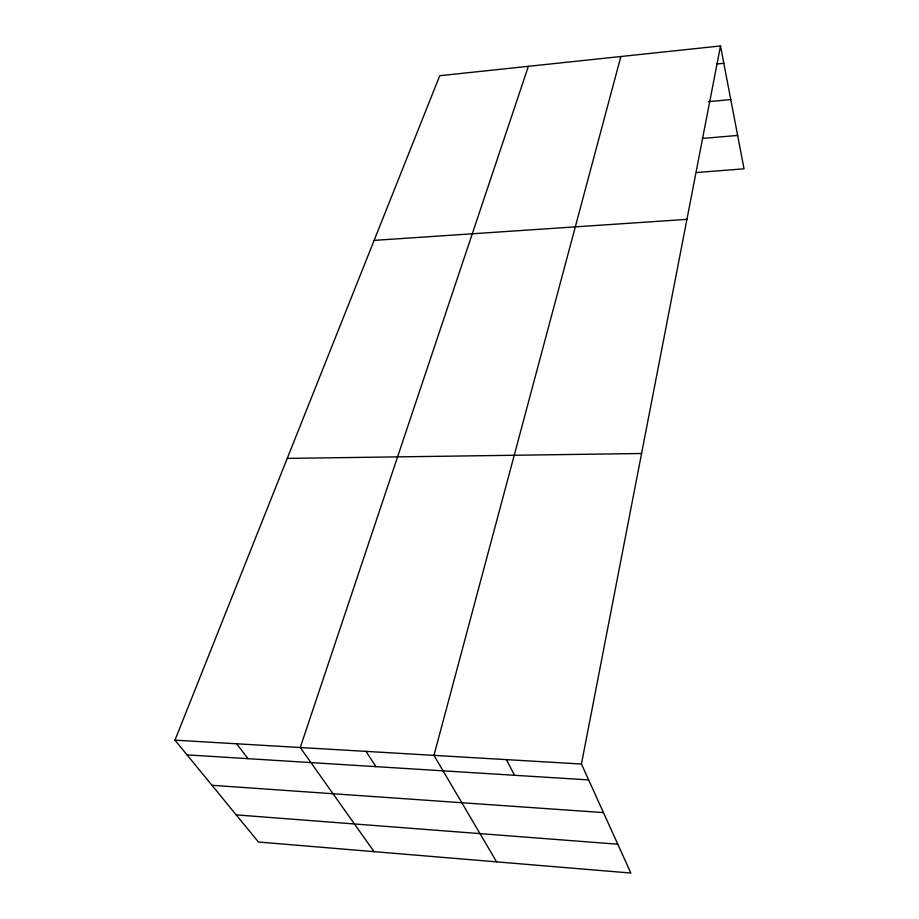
<?xml version="1.0" encoding="UTF-8"?>
<svg xmlns="http://www.w3.org/2000/svg" width="919" height="919" viewBox="0 0 919 919"><rect width="100%" height="100%" fill="white"/><g stroke="black" fill="none" stroke-linecap="round" stroke-linejoin="round"><path stroke-width="1.38" d="M581.44 764.034L720.507 45.95L439.741 75.714L174.966 740.163L258.457 842.022L630.859 873.05L581.44 764.034L174.966 740.163M620.865 56.519L433.963 755.372L496.605 861.861M528.356 66.329L300.26 747.515L374.044 851.649M716.694 64.008L723.827 63.273M708.377 101.664L730.777 99.574M702.3 138.447L737.647 135.426M696.843 172.496L744.034 168.82L720.507 45.95M374.113 240.387L686.93 219.365M287.245 458.397L641.577 453.504M187.017 754.867L588.631 779.909M211.956 785.297L603.45 812.603M236.217 814.877L617.786 844.216M236.608 743.781L248.004 758.669M366.015 751.374L375.928 766.641M506.403 759.622L514.583 775.291"/></g></svg>
